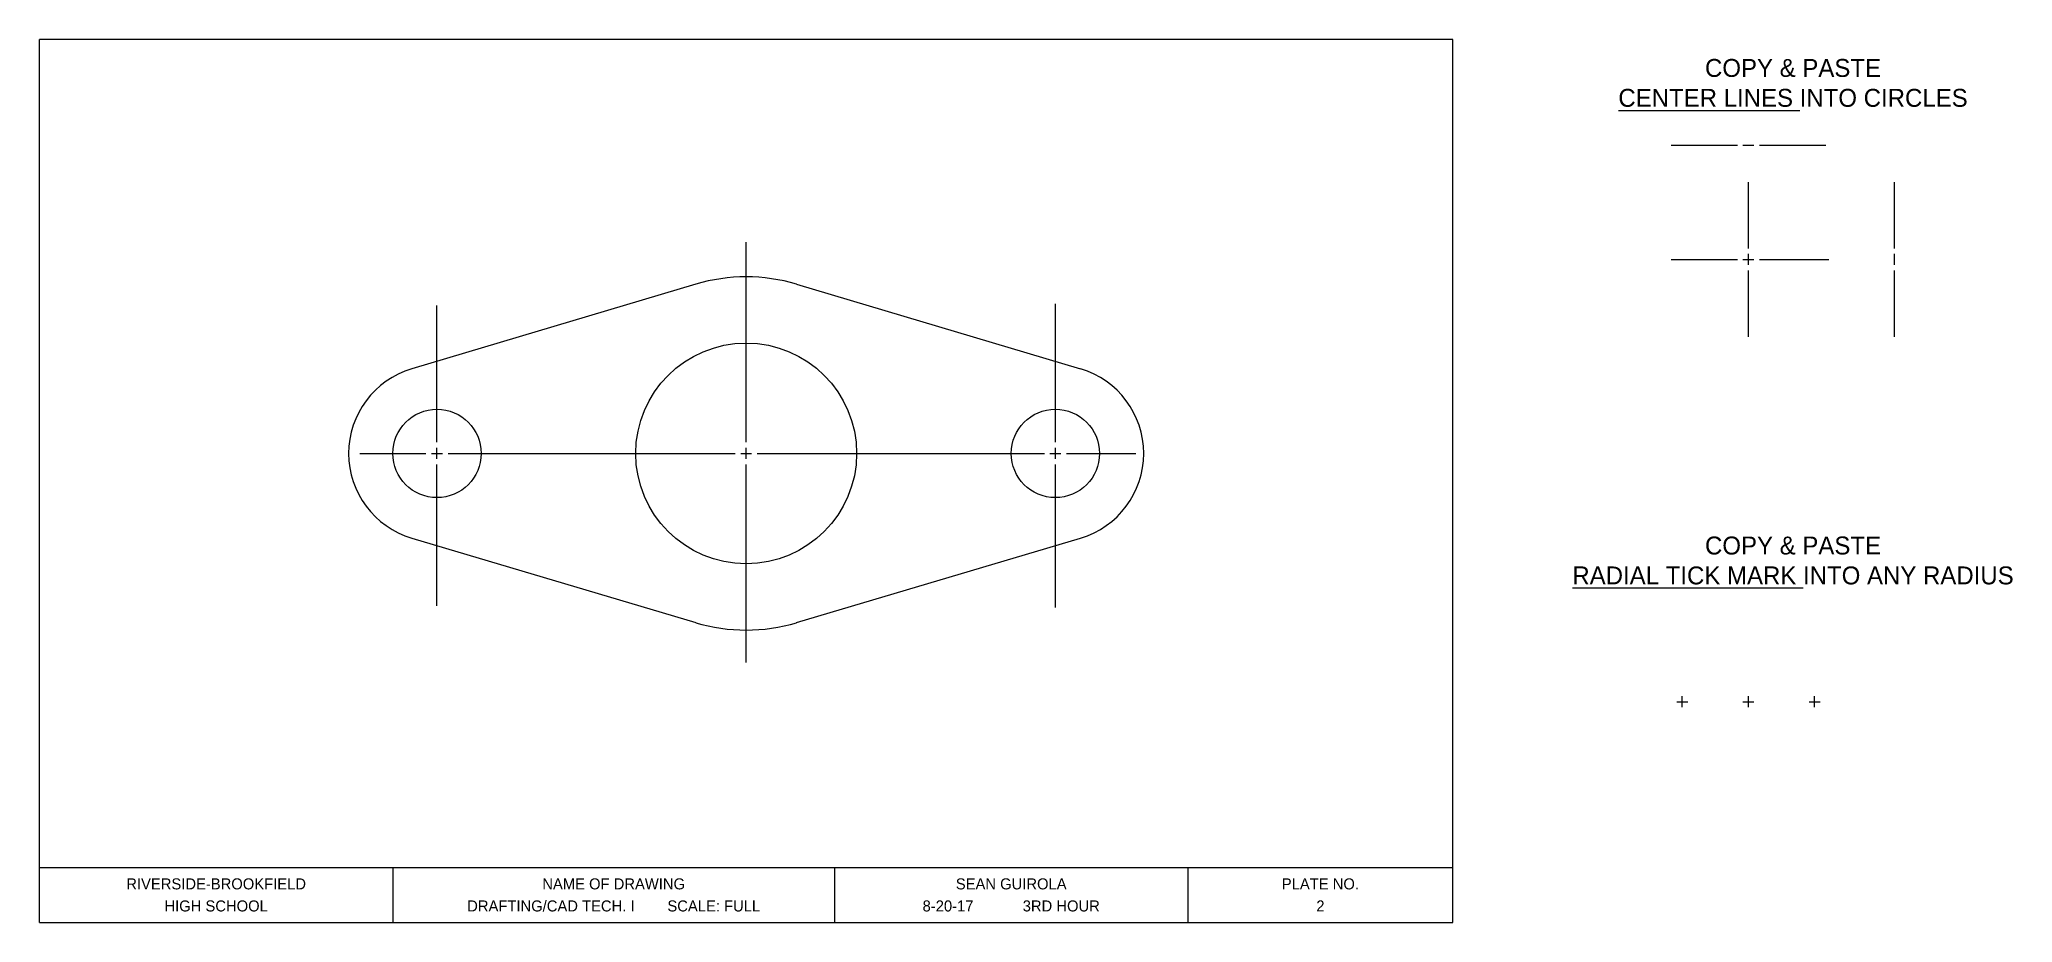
# Model space of a CAD drawing. Header units: inches. Extents: x 0 to 22.3, y 0 to 10.
import ezdxf
from ezdxf.enums import TextEntityAlignment as Align

# ---------------------------------------------------------------- set-up
doc = ezdxf.new("R2010")
doc.units = ezdxf.units.IN
doc.header["$MEASUREMENT"] = 0
for name, color, linetype in [('Boarder Line', 7, 'Continuous'), ('Center Lines', 1, 'Continuous'), ('Title Block', 6, 'Continuous')]:
    doc.layers.add(name, color=color, linetype=linetype)

msp = doc.modelspace()

# ---------------------------------------------------------------- linework, layer by layer
for p, q in [((0, 0), (0, 10)), ((7.429, 7.229), (4.214, 6.271)), ((8.571, 7.229), (11.786, 6.271)), ((4.214, 4.354), (7.429, 3.396)), ((8.571, 3.396), (11.786, 4.354))]:
    msp.add_line(p, q)
for centre, radius in [((8, 5.312), 1.25), ((4.5, 5.312), 0.5), ((11.5, 5.312), 0.5)]:
    msp.add_circle(centre, radius)
for centre, radius, start, end in [((8, 5.312), 2, 73.3985, 106.6015), ((4.5, 5.312), 1, 106.6015, 253.3985), ((11.5, 5.312), 1, 286.6015, 73.3985), ((8, 5.312), 2, 253.3985, 286.6015)]:
    msp.add_arc(centre, radius, start, end)
at = {"layer": 'Boarder Line'}
for p, q in [((16, 10), (0, 10)), ((16, 0), (16, 10)), ((0, 0.625), (16, 0.625)), ((4, 0.625), (4, 0)), ((9, 0.625), (9, 0)), ((13, 0.625), (13, 0)), ((0, 0), (16, 0))]:
    msp.add_line(p, q, dxfattribs=at)
at = {"layer": 'Center Lines'}
for p, q in [((18.47, 8.802), (19.22, 8.802)), ((19.283, 8.802), (19.408, 8.802)), ((19.47, 8.802), (20.22, 8.802)), ((19.345, 7.634), (19.345, 8.384)), ((19.345, 7.634), (19.345, 8.384)), ((20.997, 7.634), (20.997, 8.384)), ((8, 5.438), (8, 7.704)), ((18.47, 7.509), (19.22, 7.509)), ((18.47, 7.509), (19.22, 7.509)), ((19.283, 7.509), (19.408, 7.509)), ((19.283, 7.509), (19.408, 7.509)), ((19.345, 7.446), (19.345, 7.571)), ((19.345, 7.446), (19.345, 7.571)), ((19.345, 6.634), (19.345, 7.384)), ((19.345, 6.634), (19.345, 7.384)), ((19.47, 7.509), (20.22, 7.509)), ((19.47, 7.509), (20.22, 7.509)), ((19.507, 7.509), (20.257, 7.509)), ((20.997, 7.446), (20.997, 7.571)), ((20.997, 6.634), (20.997, 7.384)), ((4.5, 5.438), (4.5, 6.989)), ((11.5, 5.438), (11.5, 7.008)), ((4.5, 5.438), (4.5, 6.188)), ((8, 5.438), (8, 6.188)), ((11.5, 5.438), (11.5, 6.188)), ((4.5, 5.25), (4.5, 5.375)), ((4.5, 5.25), (4.5, 5.375)), ((8, 5.25), (8, 5.375)), ((8, 5.25), (8, 5.375)), ((11.5, 5.25), (11.5, 5.375)), ((11.5, 5.25), (11.5, 5.375)), ((3.625, 5.312), (4.375, 5.312)), ((3.625, 5.312), (4.375, 5.312)), ((4.438, 5.312), (4.562, 5.312)), ((4.438, 5.312), (4.562, 5.312)), ((4.5, 4.438), (4.5, 5.188)), ((4.5, 3.585), (4.5, 5.188)), ((4.625, 5.312), (5.375, 5.312)), ((4.625, 5.312), (5.375, 5.312)), ((4.662, 5.312), (5.412, 5.312)), ((5.412, 5.312), (7.875, 5.312)), ((7.125, 5.312), (7.875, 5.312)), ((7.938, 5.312), (8.062, 5.312)), ((7.938, 5.312), (8.062, 5.312)), ((8, 4.438), (8, 5.188)), ((8, 2.945), (8, 5.188)), ((8.125, 5.312), (8.875, 5.312)), ((8.125, 5.312), (8.875, 5.312)), ((8.162, 5.312), (10.625, 5.312)), ((10.625, 5.312), (11.375, 5.312)), ((10.625, 5.312), (11.375, 5.312)), ((11.438, 5.312), (11.562, 5.312)), ((11.438, 5.312), (11.562, 5.312)), ((11.5, 4.438), (11.5, 5.188)), ((11.5, 3.566), (11.5, 5.188)), ((11.625, 5.312), (12.375, 5.312)), ((11.625, 5.312), (12.375, 5.312)), ((11.662, 5.312), (12.412, 5.312)), ((18.533, 2.501), (18.658, 2.501)), ((18.595, 2.439), (18.595, 2.564)), ((19.283, 2.501), (19.408, 2.501)), ((19.345, 2.439), (19.345, 2.564)), ((20.033, 2.501), (20.158, 2.501)), ((20.095, 2.439), (20.095, 2.564))]:
    msp.add_line(p, q, dxfattribs=at)

# ---------------------------------------------------------------- texts
msp.add_text('XX', height=0.00125).set_placement((3.998, 0.624), align=Align.MIDDLE_CENTER)
at = {"layer": 'Center Lines', "char_height": 0.20313, "attachment_point": 1}
for s, insert in [('\\pxqc;COPY & PASTE \\P{\\LCENTER LINES} INTO CIRCLES', (17.323, 9.779)), ('\\pxqc;COPY & PASTE \\P{\\LRADIAL TICK MARK} INTO ANY RADIUS', (17.323, 4.371))]:
    msp.add_mtext_dynamic_manual_height_columns(s, width=5.0539, gutter_width=0.625, heights=[0], dxfattribs=dict(at, insert=insert))
at = {"layer": 'Title Block'}
for s, height, p in [('RIVERSIDE-BROOKFIELD', 0.125, (2, 0.438)), ('NAME OF DRAWING', 0.125, (6.5, 0.438)), ('SEAN GUIROLA', 0.125, (11, 0.438)), ('PLATE NO.', 0.125, (14.5, 0.438)), ('HIGH SCHOOL', 0.125, (2, 0.188)), ('DRAFTING/CAD TECH. I        SCALE: FULL', 0.125, (6.5, 0.188)), ('8-20-17            3RD HOUR', 0.125, (11, 0.188)), ('2', 0.125, (14.5, 0.188)), ('007', 0.0000781, (1.771, 0.187))]:
    msp.add_text(s, height=height, dxfattribs=at).set_placement(p, align=Align.MIDDLE_CENTER)

doc.saveas('drawing.dxf')
